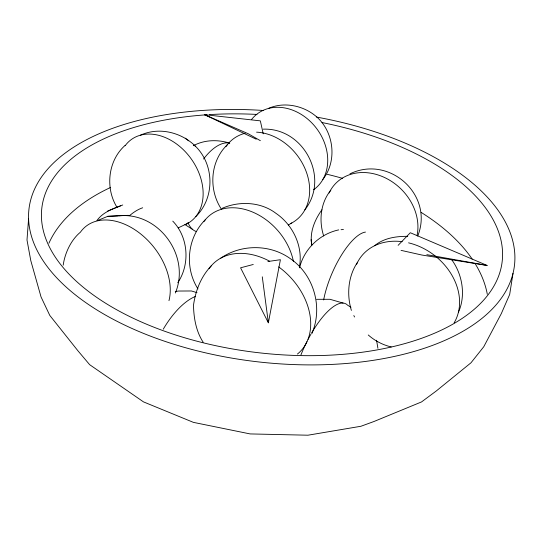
<?xml version="1.0" encoding="UTF-8"?>
<svg xmlns="http://www.w3.org/2000/svg" width="540" height="540" viewBox="0 0 540 540"><rect width="100%" height="100%" fill="white"/><g stroke="black" fill="none" stroke-linecap="round" stroke-linejoin="round"><path stroke-width="0.81" d="M311.06 239.632L311.837 245.153C309.366 232.646 314.685 219.767 321.955 209.776M28.58 218.714L27 240.01L30.78 260.584L41.033 296.919L49.781 315.407L77.875 350.73L89.633 364.662L143.485 401.882L193.394 422.361L250.135 433.924L307.949 435.206L360.923 426.269L373.97 421.504L421.517 401.936L436.259 390.994L470.988 362.792L483.752 346.754L501.309 313.619L509.679 294.455L513 273.402M63.194 265.194C64.901 253.118 70.895 240.091 80.399 232.2A58.205 40.075 51.2 0 1 139.739 233.206A58.205 40.075 51.2 0 1 168.973 300.665M299.39 267.104C303.325 246.578 292.99 224.89 275.926 213.314C260.786 201.757 239.139 200.779 222.089 208.359M253.26 264.478L240.57 267.806L268.36 322.805L280.409 259.706L267.901 261.515M175.358 293.004C190.748 256.041 158.963 211.977 119.05 215.777M311.796 333.74C323.379 307.287 313.74 274.205 289.717 258.221C269.507 244.08 241.124 244.208 220.84 258.1M299.545 267.82C304.108 248.967 319.754 233.935 338.688 229.892M417.71 236.075C434.248 195.122 389.36 154.643 349.988 173.84M458.44 312.181C466.081 295.326 462.355 273.935 451.44 259.355M357.588 262.204C348.098 276.129 346.545 294.529 351.385 310.406M177.768 282.717C190.282 264.29 188.413 237.148 172.766 221.13M322.792 179.496C336.974 161.636 334.253 133.65 317.891 117.99C305.12 105.867 284.661 101.135 268.387 108.466M304.81 209.878C330.062 178.025 303.865 127.649 263.264 129.161M330.811 190.262C320.456 202.763 318.742 220.874 323.696 235.973M211.498 265.559C200.941 276.669 195.703 290.183 193.502 305.154C193.745 317.986 196.047 331.25 203.135 342.185M205.322 219.753C187.171 237.566 184.302 267.651 197.971 288.913M195.683 216.695C212.483 200.421 214.434 172.834 201.582 153.617C188.636 134.352 161.926 125.368 140.515 135.162M227.333 144.733C210.019 161.258 208.4 189.648 221.454 209.237M96.917 220.577C103.079 211.91 113.279 208.609 122.749 204.984M398.135 245.329L410.306 232.733L487.094 265.437L421.889 255.035L401.065 250.364M124.997 145.496C107.885 160.691 105.044 188.419 117.153 207.569M374.632 245.714C383.758 238.025 396.151 236.223 407.734 236.345M288.272 224.998L291.776 222.966M188.325 223.054L178.234 227.867M193.401 145.679C204.478 139.718 217.708 139.415 229.574 143.12M98.091 220.306L107.723 216.338L128.291 215.339M120.508 205.882L107.663 211.039M175.284 291.533L178.429 291.04L191.45 290.972L196.992 292.653M341.071 229.689L343.447 229.493M107.723 216.338L118.193 215.838M316.562 299.315L329.987 299.295L343.076 303.062M256.25 139.219L204.464 114.656L260.334 120.859L263.223 133.826M426.85 254.678L487.094 265.437M391.217 346.93C382.745 344.939 374.753 340.76 368.26 334.982M204.464 114.656L248.157 133.711L260.361 140.684M350.966 307.287L347.558 305.168A55.809 19.001 -65 0 0 311.728 332.809M184.889 224.539L192.564 229.406M194.009 145.166L195.676 146.462M185.274 138.179L188.622 140.832M353.822 315.549L354.564 316.994M376.562 340.261L377.912 348.293M262.278 276.818L268.36 322.805M196.519 231.62A47.372 22.936 -67.6 0 1 187.96 222.48M203.58 159.01A47.372 22.936 -67.6 0 1 229.75 143.08M163.256 329.204A57.827 25.927 -63.1 0 1 195.487 296.413M323.642 299.943A51.712 17.915 -66.5 0 1 365.479 232.085M300.969 354.834A55.809 19.001 -65 0 1 306.916 341.638M308.07 339.397A55.809 19.001 -65 0 1 310.898 334.247M129.478 215.716A51.246 26.838 -64.5 0 1 142.688 207.785M256.574 132.158A51.354 40.675 51.6 0 1 306.227 171.686A51.354 40.675 51.6 0 1 290.331 223.709M225.875 146.725A51.354 40.675 51.6 0 1 245.174 133.245M203.884 221.616A55.721 41.998 48 0 1 253.712 212.537A55.721 41.998 48 0 1 293.423 261.454M356.569 264.35A57.166 45.745 37.7 0 1 402.206 241.67M408.564 242.838A57.166 45.745 37.7 0 1 454.14 322.819M251.64 119.394A47.257 38.387 52.7 0 1 313.767 125.017A47.257 38.387 52.7 0 1 313.639 189.722M125.138 145.719A50.598 37.307 54.5 0 1 189.878 157.079A50.598 37.307 54.5 0 1 185.45 224.546M329.11 192.976A50.105 41.371 43.4 0 1 385.034 177.741A50.105 41.371 43.4 0 1 417.116 235.123M278.66 266.888A61.803 45.569 45.5 0 1 297.418 354.065M209.068 268.684A61.803 45.569 45.5 0 1 269.359 261.077M316.535 117.072A244.377 125.442 6.6 0 1 467.377 328.644A244.377 125.442 6.6 0 1 56.525 277.601A244.377 125.442 6.6 0 1 263.466 110.484M322.022 122.546A231.721 118.733 6.6 0 1 465.649 316.008A231.721 118.733 6.6 0 1 87.278 290.473A231.721 118.733 6.6 0 1 206.84 114.777M209.338 114.615A231.721 118.733 6.6 0 1 256.993 114.433M48.938 243.209A223.891 124.544 6.6 0 1 110.403 187.542M327.125 174.285A223.891 124.544 6.6 0 1 342.671 178.382M421.16 212.409A223.891 124.544 6.6 0 1 472.196 259.099M474.903 263.257A223.891 124.544 6.6 0 1 487.303 294.273"/></g></svg>
